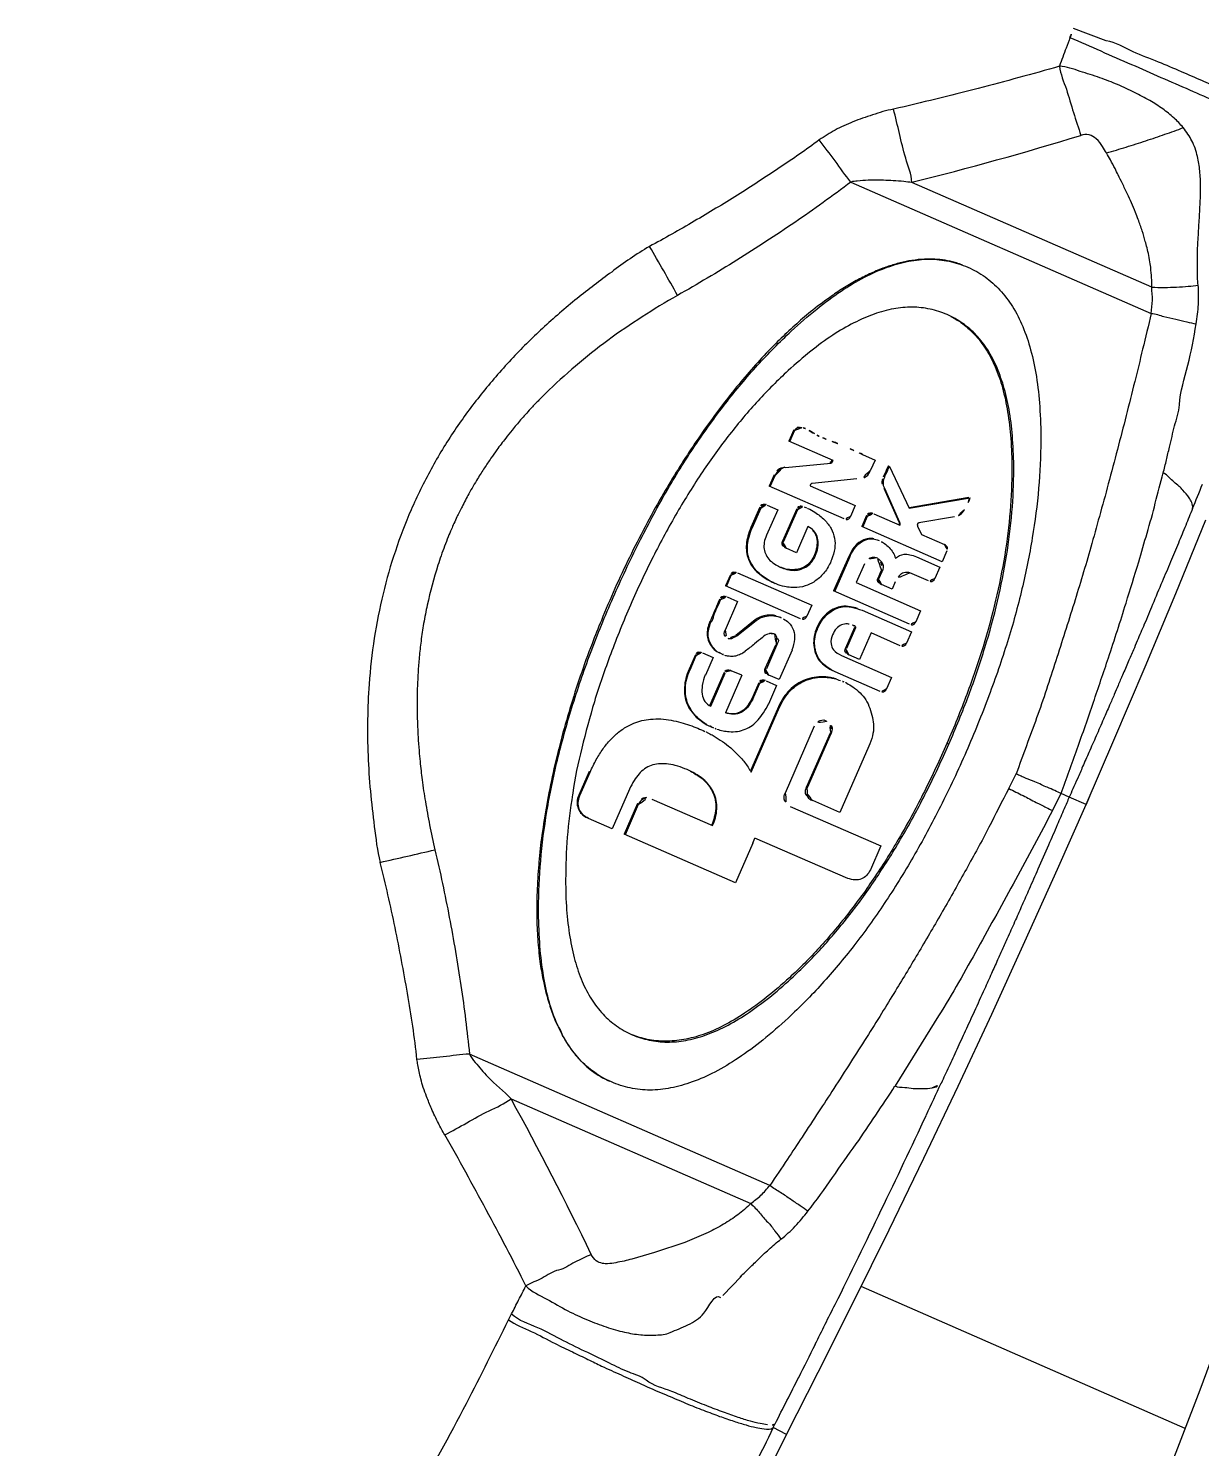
# Model space of a CAD drawing. Header units: millimetres. Extents: x 1145859089 to 1147511753, y -1047484727 to -1047247487.
# Drawn here: x 1146004850.8 to 1146004935, y -1047431048.4 to -1047430946.6 of the extents above; entities that cross this region are included whole.
import ezdxf
from ezdxf.xclip import XClip

# ---------------------------------------------------------------- set-up
doc = ezdxf.new("R2010")
doc.units = ezdxf.units.MM
doc.header["$LTSCALE"] = 100
doc.header["$MEASUREMENT"] = 0
doc.header["$XCLIPFRAME"] = 2
doc.layers.get('0').update_dxf_attribs({"linetype": 'CONTINUOUS'})
doc.layers.add('XREF', color=135, linetype='CONTINUOUS')
doc.layers.add('단지배치도$0$W240910', color=135, linetype='CONTINUOUS')

# ---------------------------------------------------------------- blocks, each defined once
blk = doc.blocks.new('단지배치도$0$zw$9902')
at = {"layer": '단지배치도$0$W240910', "linetype": 'ByBlock', "ltscale": 20}
for p, q in [((66787.29, -59578.19), (66784.94, -59577.29)), ((66768.99, -59588.31), (66790.52, -59597.73)), ((66790.55, -59595.85), (66773.36, -59588.33)), ((66764.89, -59606.07), (66764.53, -59606.89)), ((66767.7, -59608.27), (66764.53, -59606.89)), ((66764.61, -59606.92), (66764.97, -59606.1)), ((66764.89, -59606.07), (66764.97, -59606.1)), ((66769.81, -59607.85), (66770.73, -59608.25)), ((66764.23, -59608.75), (66764.3, -59608.78)), ((66764.3, -59608.78), (66767.55, -59608.46)), ((66767.48, -59608.42), (66767.47, -59608.42)), ((66767.49, -59608.42), (66767.48, -59608.42)), ((66767.5, -59608.42), (66767.49, -59608.42)), ((66767.51, -59608.42), (66767.5, -59608.42)), ((66767.52, -59608.41), (66767.51, -59608.42)), ((66767.53, -59608.4), (66767.52, -59608.41)), ((66767.54, -59608.39), (66767.53, -59608.4)), ((66767.56, -59608.38), (66767.54, -59608.39)), ((66767.55, -59608.46), (66767.56, -59608.46)), ((66767.57, -59608.36), (66767.56, -59608.38)), ((66767.56, -59608.46), (66767.57, -59608.45)), ((66767.56, -59608.46), (66767.56, -59608.46)), ((66767.58, -59608.34), (66767.57, -59608.36)), ((66767.57, -59608.45), (66767.58, -59608.45)), ((66767.59, -59608.32), (66767.58, -59608.34)), ((66767.58, -59608.45), (66767.59, -59608.44)), ((66767.58, -59608.45), (66767.58, -59608.45)), ((66767.6, -59608.29), (66767.59, -59608.32)), ((66767.59, -59608.44), (66767.6, -59608.44)), ((66767.61, -59608.27), (66767.6, -59608.29)), ((66767.6, -59608.44), (66767.62, -59608.42)), ((66767.62, -59608.24), (66767.61, -59608.27)), ((66767.62, -59608.42), (66767.63, -59608.41)), ((66767.63, -59608.41), (66767.65, -59608.39)), ((66767.65, -59608.39), (66767.66, -59608.37)), ((66767.66, -59608.37), (66767.67, -59608.35)), ((66767.67, -59608.35), (66767.68, -59608.33)), ((66767.68, -59608.33), (66767.69, -59608.3)), ((66767.69, -59608.3), (66767.7, -59608.27)), ((66770.73, -59608.25), (66770.4, -59608.98)), ((66771.67, -59608.67), (66771.75, -59608.7)), ((66771.75, -59608.7), (66773.16, -59611.7)), ((66763.47, -59609.31), (66763.12, -59610.11)), ((66763.2, -59610.15), (66763.55, -59609.35)), ((66763.47, -59609.31), (66763.55, -59609.35)), ((66766.09, -59610), (66766.08, -59610.02)), ((66766.1, -59609.98), (66766.09, -59610)), ((66766.12, -59609.97), (66766.1, -59609.98)), ((66766.13, -59609.95), (66766.12, -59609.97)), ((66766.14, -59609.94), (66766.13, -59609.95)), ((66766.16, -59609.93), (66766.14, -59609.94)), ((66766.16, -59609.92), (66766.16, -59609.93)), ((66766.17, -59609.92), (66766.16, -59609.92)), ((66766.18, -59609.92), (66766.17, -59609.92)), ((66766.19, -59609.92), (66766.18, -59609.92)), ((66766.19, -59609.92), (66766.19, -59609.92)), ((66766.2, -59609.92), (66766.19, -59609.92)), ((66769.41, -59609.6), (66766.2, -59609.92)), ((66768.51, -59612.47), (66763.12, -59610.11)), ((66766.07, -59610.07), (66766.06, -59610.09)), ((66766.06, -59610.09), (66769.3, -59611.51)), ((66766.08, -59610.02), (66766.07, -59610.04)), ((66766.07, -59610.04), (66766.07, -59610.07)), ((66771.34, -59610.26), (66771.41, -59610.29)), ((66771.34, -59610.26), (66772.43, -59612.68)), ((66772.5, -59612.72), (66771.41, -59610.29)), ((66777.45, -59610.92), (66773.15, -59611.66)), ((66773.16, -59611.7), (66777.53, -59610.95)), ((66762.46, -59611.62), (66761.82, -59613.08)), ((66761.9, -59613.12), (66762.54, -59611.66)), ((66762.46, -59611.62), (66762.54, -59611.66)), ((66763.74, -59611.81), (66762.93, -59613.64)), ((66762.99, -59611.48), (66763.74, -59611.81)), ((66765.1, -59611.75), (66764.09, -59614.07)), ((66764.16, -59614.11), (66765.18, -59611.78)), ((66765.1, -59611.75), (66765.18, -59611.78)), ((66765.63, -59611.61), (66765.8, -59611.67)), ((66769.3, -59611.51), (66768.96, -59612.29)), ((66765.9, -59613.02), (66765.09, -59614.89)), ((66770.11, -59612.23), (66769.76, -59613.02)), ((66775.52, -59615.54), (66769.76, -59613.02)), ((66769.84, -59613.05), (66770.18, -59612.27)), ((66770.11, -59612.23), (66770.18, -59612.27)), ((66770.63, -59612.09), (66772.5, -59612.91)), ((66772.43, -59612.86), (66772.42, -59612.87)), ((66772.43, -59612.68), (66772.44, -59612.73)), ((66772.44, -59612.85), (66772.43, -59612.86)), ((66772.44, -59612.73), (66772.44, -59612.76)), ((66772.44, -59612.76), (66772.45, -59612.79)), ((66772.45, -59612.81), (66772.44, -59612.82)), ((66772.44, -59612.82), (66772.44, -59612.84)), ((66772.44, -59612.84), (66772.44, -59612.85)), ((66772.45, -59612.79), (66772.45, -59612.81)), ((66772.51, -59612.76), (66772.5, -59612.72)), ((66772.5, -59612.91), (66772.51, -59612.9)), ((66772.52, -59612.79), (66772.51, -59612.76)), ((66772.51, -59612.88), (66772.52, -59612.87)), ((66772.51, -59612.9), (66772.51, -59612.88)), ((66772.52, -59612.82), (66772.52, -59612.79)), ((66772.52, -59612.84), (66772.52, -59612.82)), ((66772.52, -59612.86), (66772.52, -59612.84)), ((66772.52, -59612.87), (66772.52, -59612.86)), ((66773.75, -59612.86), (66773.74, -59612.87)), ((66773.74, -59612.87), (66773.74, -59612.88)), ((66773.74, -59612.88), (66773.74, -59612.9)), ((66773.74, -59612.9), (66773.75, -59612.92)), ((66773.76, -59612.83), (66773.75, -59612.84)), ((66773.75, -59612.84), (66773.75, -59612.85)), ((66773.75, -59612.85), (66773.75, -59612.86)), ((66773.75, -59612.92), (66773.76, -59612.95)), ((66773.77, -59612.81), (66773.76, -59612.82)), ((66773.76, -59612.82), (66773.76, -59612.83)), ((66773.76, -59612.95), (66773.76, -59612.98)), ((66773.76, -59612.98), (66774.05, -59613.58)), ((66773.78, -59612.79), (66773.77, -59612.8)), ((66773.77, -59612.8), (66773.77, -59612.81)), ((66773.79, -59612.79), (66773.78, -59612.79)), ((66773.8, -59612.78), (66773.79, -59612.79)), ((66773.81, -59612.77), (66773.8, -59612.78)), ((66773.82, -59612.77), (66773.81, -59612.77)), ((66773.83, -59612.77), (66773.82, -59612.77)), ((66773.84, -59612.76), (66773.83, -59612.77)), ((66773.85, -59612.76), (66773.84, -59612.76)), ((66773.86, -59612.75), (66773.85, -59612.76)), ((66776.4, -59612.32), (66773.86, -59612.75)), ((66792.28, -59617.82), (66794.44, -59612.53)), ((66761.82, -59613.08), (66761.9, -59613.12)), ((66764.16, -59614.11), (66764.09, -59614.07)), ((66774.05, -59613.58), (66775.69, -59614.3)), ((66765.09, -59614.89), (66764.34, -59614.56)), ((66775.87, -59614.75), (66775.52, -59615.54)), ((66768.83, -59615.16), (66767.74, -59617.63)), ((66767.82, -59617.67), (66768.9, -59615.2)), ((66768.83, -59615.16), (66768.9, -59615.2)), ((66769.95, -59615.68), (66769.36, -59617.03)), ((66773.69, -59615.19), (66775.35, -59615.92)), ((66775.35, -59615.92), (66775, -59616.74)), ((66760.34, -59616.48), (66759.99, -59617.27)), ((66760.07, -59617.3), (66760.41, -59616.51)), ((66760.34, -59616.48), (66760.41, -59616.51)), ((66760.86, -59616.33), (66766.17, -59618.66)), ((66769.36, -59617.03), (66773.98, -59619.05)), ((66771.14, -59616.2), (66770.93, -59616.68)), ((66770.93, -59616.68), (66771.01, -59616.72)), ((66771.01, -59616.72), (66771.22, -59616.24)), ((66771.14, -59616.2), (66771.22, -59616.24)), ((66772.16, -59616.97), (66771.93, -59617.5)), ((66774.55, -59616.91), (66773.21, -59616.33)), ((66765.38, -59619.62), (66759.99, -59617.27)), ((66760.11, -59618.06), (66760.86, -59618.39)), ((66773.19, -59620.02), (66767.74, -59617.63)), ((66771.93, -59617.5), (66771.18, -59617.17)), ((66790.08, -59623.08), (66792.28, -59617.82)), ((66759.58, -59618.21), (66759.66, -59618.24)), ((66760.86, -59618.39), (66759.96, -59620.44)), ((66766.17, -59618.66), (66765.83, -59619.44)), ((66769.79, -59619.02), (66773.32, -59620.56)), ((66773.98, -59619.05), (66773.64, -59619.84)), ((66758.87, -59619.84), (66758.95, -59619.87)), ((66762.12, -59619.7), (66760.73, -59620.82)), ((66760.8, -59620.86), (66762.2, -59619.74)), ((66762.12, -59619.7), (66762.2, -59619.74)), ((66769.25, -59620.13), (66769.24, -59620.13)), ((66769.26, -59620.14), (66769.25, -59620.13)), ((66769.27, -59620.14), (66769.26, -59620.14)), ((66769.28, -59620.15), (66769.27, -59620.14)), ((66769.29, -59620.16), (66769.28, -59620.15)), ((66769.3, -59620.17), (66769.29, -59620.16)), ((66769.31, -59620.18), (66769.3, -59620.17)), ((66769.31, -59620.18), (66769.31, -59620.18)), ((66769.32, -59620.19), (66769.31, -59620.18)), ((66769.32, -59620.2), (66769.32, -59620.19)), ((66769.32, -59620.21), (66769.32, -59620.2)), ((66760.73, -59620.82), (66760.8, -59620.86)), ((66769.24, -59620.25), (66768.59, -59621.73)), ((66769.32, -59620.28), (66768.67, -59621.76)), ((66769.24, -59620.25), (66769.32, -59620.28)), ((66769.33, -59620.22), (66769.32, -59620.21)), ((66769.32, -59620.26), (66769.33, -59620.25)), ((66769.32, -59620.27), (66769.32, -59620.26)), ((66769.32, -59620.28), (66769.32, -59620.27)), ((66769.33, -59620.23), (66769.33, -59620.22)), ((66769.33, -59620.24), (66769.33, -59620.23)), ((66769.33, -59620.25), (66769.33, -59620.24)), ((66770.43, -59620.64), (66769.6, -59622.54)), ((66772.52, -59621.56), (66770.43, -59620.64)), ((66773.32, -59620.56), (66772.97, -59621.38)), ((66757.83, -59622.22), (66757.38, -59623.24)), ((66757.83, -59622.22), (66757.9, -59622.25)), ((66758.35, -59622.07), (66759.1, -59622.4)), ((66759.64, -59622.1), (66759.81, -59622.18)), ((66761.23, -59622.06), (66761.4, -59621.94)), ((66763.57, -59621.51), (66762.84, -59623.17)), ((66763.64, -59621.54), (66762.92, -59623.21)), ((66763.57, -59621.51), (66763.64, -59621.54)), ((66764.77, -59621.87), (66763.84, -59623.99)), ((66768.67, -59621.76), (66768.59, -59621.73)), ((66769.6, -59622.54), (66768.84, -59622.21)), ((66757.38, -59623.24), (66757.46, -59623.28)), ((66757.46, -59623.28), (66757.9, -59622.25)), ((66759.1, -59622.4), (66758.55, -59623.66)), ((66762.92, -59623.21), (66762.84, -59623.17)), ((66768.31, -59622.26), (66771.9, -59623.83)), ((66787.84, -59628.34), (66790.08, -59623.08)), ((66759.89, -59623.49), (66758.85, -59625.87)), ((66758.93, -59625.9), (66759.97, -59623.53)), ((66759.89, -59623.49), (66759.97, -59623.53)), ((66761.17, -59623.68), (66759.99, -59626.37)), ((66761.17, -59623.68), (66760.41, -59623.35)), ((66762.39, -59624.21), (66761.88, -59625.37)), ((66761.96, -59625.4), (66762.46, -59624.24)), ((66762.39, -59624.21), (66762.46, -59624.24)), ((66762.91, -59624.07), (66763.66, -59624.4)), ((66763.84, -59623.99), (66763.09, -59623.66)), ((66771.08, -59624.83), (66767.86, -59623.42)), ((66771.9, -59623.83), (66771.53, -59624.66)), ((66763.66, -59624.4), (66763.08, -59625.74)), ((66763.79, -59625.93), (66761.78, -59630.54)), ((66761.83, -59630.63), (66763.87, -59625.96)), ((66761.88, -59625.37), (66761.96, -59625.4)), ((66763.87, -59625.96), (66763.79, -59625.93)), ((66766.36, -59627.32), (66764.26, -59632.13)), ((66759.01, -59627.4), (66759.08, -59627.43)), ((66767.5, -59627.82), (66765.81, -59631.68)), ((66765.88, -59631.72), (66767.57, -59627.85)), ((66767.5, -59627.82), (66767.57, -59627.85)), ((66785.85, -59632.94), (66787.84, -59628.34)), ((66770.26, -59628.76), (66768.18, -59633.51)), ((66776, -59628.62), (66775.87, -59628.56)), ((66750.21, -59630.58), (66749.47, -59632.28)), ((66749.55, -59632.31), (66750.29, -59630.62)), ((66750.21, -59630.58), (66750.29, -59630.62)), ((66780.31, -59631.8), (66780.84, -59630.75)), ((66749.47, -59632.28), (66749.55, -59632.31)), ((66753.11, -59631.85), (66751.87, -59634.68)), ((66765.81, -59631.68), (66765.88, -59631.72)), ((66783.43, -59633.38), (66784.06, -59632.15)), ((66784.64, -59632.41), (66784.06, -59632.15)), ((66785.85, -59632.94), (66784.64, -59632.41)), ((66786.1, -59632.37), (66785.85, -59632.94)), ((66753.69, -59632.88), (66752.73, -59635.06)), ((66752.81, -59635.09), (66753.76, -59632.92)), ((66753.69, -59632.88), (66753.76, -59632.92)), ((66754.7, -59632.55), (66759.07, -59634.45)), ((66764.62, -59633.08), (66771.12, -59635.92)), ((66766.25, -59632.67), (66766.18, -59632.63)), ((66768.18, -59633.51), (66766.25, -59632.66)), ((66783.8, -59637.57), (66785.85, -59632.94)), ((66751.87, -59634.68), (66750.18, -59633.94)), ((66760.71, -59638.55), (66752.73, -59635.06)), ((66761.95, -59635.71), (66762.1, -59635.35)), ((66768.76, -59638.26), (66762.1, -59635.35)), ((66761.95, -59635.71), (66760.71, -59638.55)), ((66771.12, -59635.92), (66770.38, -59637.62)), ((66781.46, -59642.78), (66783.8, -59637.57)), ((66779.09, -59647.97), (66781.46, -59642.78)), ((66775.27, -59648.11), (66772.15, -59653.12)), ((66776.67, -59653.15), (66779.09, -59647.97)), ((66763.18, -59660.26), (66741.64, -59650.85)), ((66774.22, -59658.3), (66776.67, -59653.15)), ((66744.62, -59654.04), (66761.81, -59661.56)), ((66771.73, -59663.44), (66774.22, -59658.3)), ((66758.74, -59663.63), (66757.08, -59664.35)), ((66769.2, -59668.56), (66771.73, -59663.44)), ((66757.08, -59664.35), (66754.9, -59665.08)), ((66754.9, -59665.08), (66753.27, -59665.54)), ((66759.79, -59668.16), (66761.11, -59666.79)), ((66792.95, -59677.68), (66769.72, -59667.52)), ((66792.95, -59677.68), (66769.72, -59667.52)), ((66766.64, -59673.66), (66769.2, -59668.56)), ((66744.44, -59669.9), (66744.65, -59669.48)), ((66796.01, -59669.51), (66794, -59674.95)), ((66764.37, -59678.11), (66766.64, -59673.66)), ((66794, -59674.95), (66791.64, -59681.08)), ((66763.36, -59680.15), (66764.37, -59678.11)), ((66763.41, -59677.63), (66763.54, -59677.37)), ((66764.36, -59678.11), (66763.41, -59677.63)), ((66764.37, -59678.11), (66764.36, -59678.11))]:
    blk.add_line(p, q, dxfattribs=at)
at = {"layer": '단지배치도$0$W240910'}
blk.add_arc((56404.25, -57219.78, 0), 12756.72, 322.50733, 9.110085, dxfattribs=at)
at = {"layer": '단지배치도$0$W240910', "linetype": 'ByBlock', "ltscale": 20}
for centre, radius, start, end in [((66712.36, -59344.83), 251.02, 284.0643, 286.9311), ((66506.65, -59737.33), 286.89, 29.413, 30.2214), ((66754.23, -59640.64), 36.31, 65.66, 66.833), ((66714.27, -59729.03), 133.31, 65.3772, 65.6714), ((66125.55, -59337.45), 722.05, 337.67549, 337.82515), ((66764.34, -59615.2), 3.82, 65.9084, 67.5672), ((66770.27, -59615.83), 1.95, 59.187, 67.5989), ((66760.4, -59620.82), 1.48, 246.4307, 251.2642), ((66766.64, -59628.33), 4.56, 66.3474, 69.4254), ((66766.65, -59628.31), 4.55, 63.2907, 66.3932), ((66756.15, -59633.1), 5.9, 64.5315, 66.3646), ((66672.97, -59357.05), 286.88, 282.532, 283.3403), ((66116.75, -59346.86), 726.34, 334.88008, 335.07754), ((66524.43, -59774.54), 251, 25.8221, 28.6893), ((66111.95, -59344.61), 731.65, 333.69882, 334.87949), ((66108.7, -59343.01), 735.26, 333.4506, 333.6995), ((66108.54, -59342.93), 735.45, 333.24405, 333.45051), ((66107.76, -59342.53), 736.32, 332.95173, 333.24403)]:
    blk.add_arc(centre, radius, start, end, dxfattribs=at)
for points, start_tangent, end_tangent in [([(66784.69, -59577.95), (66784.94, -59577.29)], (0.325682, 0.94548), (0.359012, 0.933333)), ([(66784.69, -59577.95), (66784.41, -59578.7), (66783.94, -59580)], (-0.328831, -0.944389), (-0.335635, -0.941992)), ([(66784.69, -59577.95), (66786.9, -59578.91), (66789.1, -59579.87), (66791.21, -59580.8), (66793.27, -59581.7), (66795.24, -59582.56), (66797.06, -59583.36), (66798.14, -59583.83), (66799.14, -59584.26), (66800.08, -59584.67)], (0.924667, -0.380776), (0.908073, -0.418813)), ([(66799.49, -59583.53), (66798.62, -59583.09), (66798.07, -59582.82), (66797.35, -59582.49), (66796.47, -59582.07), (66795.4, -59581.59), (66794.14, -59581.03), (66792.68, -59580.4), (66791.04, -59579.7), (66789.22, -59578.96), (66787.29, -59578.19)], (-0.8918, 0.45243), (-0.989079, 0.147388)), ([(66783.94, -59580), (66778.1, -59581.59), (66772.04, -59583.08)], (-0.959252, -0.282551), (-0.974976, -0.222311)), ([(66783.94, -59580), (66784.43, -59581.65), (66784.94, -59583.33), (66785.46, -59584.97)], (0.120484, -0.992715), (0.257107, -0.966383)), ([(66792.8, -59584.4), (66792.15, -59583.72), (66791.34, -59583.06), (66790.41, -59582.47), (66789.32, -59581.88), (66788.11, -59581.32), (66786.84, -59580.83), (66785.42, -59580.37), (66783.94, -59580)], (-0.634561, 0.772873), (-0.998437, 0.055893)), ([(66772.04, -59583.08), (66770.53, -59583.49), (66769.13, -59583.99), (66767.85, -59584.58), (66766.71, -59585.29)], (-0.982593, -0.18577), (-0.8304, -0.557168)), ([(66773.36, -59588.33), (66772.91, -59586.59), (66772.47, -59584.83), (66772.04, -59583.08)], (-0.060695, 0.998156), (-0.236887, 0.971537)), ([(66787.31, -59586.22), (66788.72, -59585.8), (66790.13, -59585.35), (66791.5, -59584.88), (66792.81, -59584.4)], (0.961703, 0.274094), (0.918344, 0.395783)), ([(66793.89, -59595.7), (66793.83, -59594.57), (66793.83, -59593.46), (66793.88, -59592.31), (66793.94, -59591.35), (66794.01, -59590.13), (66794.05, -59589.22), (66794.05, -59588.61), (66794.04, -59588.06), (66794, -59587.51), (66793.93, -59586.98), (66793.83, -59586.48), (66793.66, -59585.89), (66793.43, -59585.35), (66793.15, -59584.87), (66792.8, -59584.4)], (-0.209686, 0.977769), (-0.632238, 0.774774)), ([(66766.71, -59585.29), (66763.84, -59587.3), (66760.85, -59589.24), (66757.75, -59591.12), (66754.54, -59592.93)], (-0.798906, -0.601456), (-0.880565, -0.473926)), ([(66768.99, -59588.31), (66767.85, -59586.79), (66766.71, -59585.29)], (-0.665496, 0.746401), (-0.606206, 0.795308)), ([(66787.31, -59586.22), (66787.03, -59585.76), (66786.57, -59585.2), (66786.06, -59584.93), (66785.46, -59584.97)], (-0.588053, 0.808822), (-0.926582, -0.376094)), ([(66790.55, -59595.85), (66790.55, -59595.34), (66790.5, -59594.63), (66790.45, -59594.18), (66790.34, -59593.57), (66790.22, -59593.03), (66790.09, -59592.56), (66789.87, -59591.81), (66789.58, -59591), (66789.38, -59590.48), (66789.09, -59589.79), (66788.81, -59589.18), (66788.45, -59588.41), (66788.15, -59587.8), (66787.92, -59587.34), (66787.59, -59586.72), (66787.31, -59586.22)], (0.048482, 0.998824), (-0.475424, 0.879757)), ([(66768.99, -59588.31), (66764.96, -59591.2), (66760.8, -59593.91), (66756.55, -59596.44)], (-0.801075, -0.598563), (-0.870255, -0.492602)), ([(66773.36, -59588.33), (66772.78, -59588.27), (66772.01, -59588.21), (66771.32, -59588.18), (66770.86, -59588.17), (66770.22, -59588.18), (66769.44, -59588.24), (66768.99, -59588.31)], (-0.999953, 0.009686), (-0.939465, -0.342645)), ([(66754.54, -59592.93), (66751.83, -59594.76), (66749.35, -59596.66), (66746.87, -59598.8), (66744.62, -59601.04), (66742.47, -59603.53), (66740.58, -59606.1), (66738.88, -59608.9), (66737.45, -59611.82), (66736.32, -59614.77), (66735.44, -59617.83), (66734.81, -59621.02), (66734.44, -59624.32), (66734.33, -59626.85), (66734.36, -59629.44), (66734.53, -59631.99), (66734.81, -59634.51), (66735.22, -59637.1)], (-0.8704, -0.492345), (0.228408, -0.973566)), ([(66751.81, -59652.84), (66750.59, -59652.15), (66749.52, -59651.21), (66748.62, -59650.02), (66747.88, -59648.59), (66747.31, -59646.92), (66746.91, -59645), (66746.67, -59642.83), (66746.59, -59640.42), (66746.74, -59636.98), (66747.19, -59633.43), (66747.94, -59629.77), (66748.98, -59625.99), (66750.31, -59622.1), (66751.94, -59618.09), (66753.78, -59614.18), (66755.73, -59610.55), (66757.8, -59607.22), (66759.99, -59604.19), (66762.29, -59601.45), (66764.71, -59599), (66766.53, -59597.42), (66768.28, -59596.13), (66769.96, -59595.13), (66771.58, -59594.42), (66773.13, -59593.99), (66774.61, -59593.84), (66776.02, -59593.99), (66777.37, -59594.42)], (-0.916705, 0.399565), (0.9162, -0.400722)), ([(66776.99, -59594.26), (66776.86, -59594.21), (66776.45, -59594.08), (66775.74, -59593.92), (66775, -59593.84), (66774.25, -59593.84), (66773.36, -59593.93), (66772.52, -59594.1), (66771.68, -59594.35), (66771.28, -59594.49), (66770.32, -59594.9), (66769.36, -59595.38), (66768.41, -59595.94), (66767.47, -59596.58), (66766.09, -59597.62), (66764.96, -59598.59), (66763.84, -59599.64), (66763.39, -59600.09), (66762.15, -59601.42), (66760.94, -59602.82), (66759.77, -59604.29), (66758.63, -59605.84), (66757.53, -59607.45), (66756.46, -59609.12), (66755.42, -59610.86), (66754.22, -59613.03), (66753.11, -59615.22), (66752.06, -59617.46), (66751.09, -59619.74), (66750.42, -59621.42), (66749.58, -59623.74), (66748.84, -59626.06), (66748.18, -59628.37), (66747.63, -59630.66), (66747.17, -59632.93), (66746.83, -59635.14), (66746.61, -59637.08), (66746.6, -59637.24)], (-0.932452, 0.361293), (-0.084693, -0.996407)), ([(66777.37, -59594.42), (66778.6, -59595.11), (66779.66, -59596.05), (66780.57, -59597.24), (66781.3, -59598.67), (66781.87, -59600.34), (66782.28, -59602.26), (66782.52, -59604.42), (66782.6, -59606.83), (66782.44, -59610.27), (66781.99, -59613.82), (66781.25, -59617.49), (66780.21, -59621.27), (66778.87, -59625.16), (66777.25, -59629.16), (66775.41, -59633.08), (66773.45, -59636.71), (66771.38, -59640.04), (66769.2, -59643.07), (66766.9, -59645.81), (66764.48, -59648.26), (66762.66, -59649.84), (66760.91, -59651.13), (66759.22, -59652.13), (66757.61, -59652.84), (66756.06, -59653.27), (66754.58, -59653.42), (66753.16, -59653.27), (66751.81, -59652.84)], (0.916706, -0.399563), (-0.9162, 0.400722)), ([(66790.55, -59595.85), (66791.45, -59595.86), (66792.34, -59595.84), (66793.17, -59595.78), (66793.89, -59595.7)], (0.999539, -0.030355), (0.989459, 0.144816)), ([(66793.73, -59598.48), (66793.9, -59597.08), (66793.89, -59595.7)], (0.136768, 0.990603), (-0.029751, 0.999557)), ([(66756.55, -59596.44), (66754.01, -59597.98), (66751.56, -59599.66), (66749.24, -59601.5), (66747.09, -59603.47), (66746.55, -59604.01), (66746.01, -59604.58), (66745.3, -59605.37), (66744.69, -59606.1), (66744.23, -59606.68), (66743.9, -59607.1), (66743.6, -59607.51), (66743.17, -59608.12), (66742.71, -59608.81), (66742.22, -59609.58), (66741.59, -59610.66), (66741.1, -59611.59), (66740.74, -59612.32), (66740.52, -59612.79), (66740.34, -59613.21), (66740.11, -59613.75), (66739.85, -59614.42), (66739.37, -59615.79), (66738.61, -59618.64), (66738.35, -59619.97), (66738.16, -59621.22), (66738.03, -59622.39), (66737.95, -59623.46), (66737.9, -59624.44), (66737.88, -59625.21), (66737.88, -59626.07), (66737.9, -59627), (66737.95, -59628.09), (66738.02, -59629.08), (66738.09, -59629.86), (66738.24, -59631.18), (66738.47, -59632.73), (66738.78, -59634.41), (66739.16, -59636.2)], (-0.8719, -0.489684), (0.223052, -0.974807)), ([(66790.52, -59597.73), (66790.6, -59596.79), (66790.55, -59595.85)], (0.061385, 0.998114), (-0.038486, 0.999259)), ([(66775.88, -59597.81), (66774.66, -59597.42), (66773.38, -59597.28), (66772.05, -59597.4), (66770.65, -59597.78), (66769.2, -59598.41), (66767.68, -59599.29), (66766.11, -59600.44), (66764.49, -59601.83), (66762.33, -59603.99), (66760.29, -59606.4), (66758.35, -59609.08), (66756.52, -59612.01), (66754.8, -59615.19), (66753.18, -59618.64)], (-0.91634, 0.400401), (-0.400722, -0.9162)), ([(66790.52, -59597.73), (66789.9, -59600.3), (66789.33, -59602.62), (66788.72, -59605.06), (66788.09, -59607.48), (66787.44, -59609.95), (66786.8, -59612.29), (66786.18, -59614.5)], (-0.238604, -0.971117), (-0.272282, -0.962218)), ([(66790.52, -59597.73), (66791.42, -59597.95), (66792.28, -59598.15), (66793.06, -59598.33), (66793.73, -59598.48)], (0.997633, -0.068757), (0.975822, -0.218567)), ([(66776.14, -59597.94), (66776.87, -59598.38), (66777.84, -59599.23), (66778.66, -59600.29), (66779.33, -59601.57), (66779.85, -59603.07), (66780.22, -59604.78), (66780.45, -59606.7), (66780.52, -59608.85), (66780.4, -59611.91), (66780.01, -59615.06), (66779.36, -59618.3), (66778.46, -59621.63), (66777.29, -59625.05), (66775.87, -59628.56)], (0.887445, -0.460914), (-0.400572, -0.916265)), ([(66776, -59628.62), (66777.43, -59625.11), (66778.59, -59621.69), (66779.5, -59618.36), (66780.14, -59615.12), (66780.53, -59611.97), (66780.66, -59608.91), (66780.58, -59606.76), (66780.36, -59604.83), (66779.98, -59603.12), (66779.46, -59601.63), (66778.79, -59600.35), (66777.97, -59599.29), (66777, -59598.44), (66775.88, -59597.81)], (0.400572, 0.916265), (-0.91634, 0.400401)), ([(66792.54, -59604.29), (66793.14, -59601.45), (66793.73, -59598.48)], (0.063798, 0.997963), (0.154308, 0.988023)), ([(66791.83, -59607.33), (66792.19, -59605.8), (66792.54, -59604.29)], (0.264015, 0.964519), (0.063798, 0.997963)), ([(66765.47, -59605.93), (66765.3, -59605.88), (66764.89, -59606.07)], (-0.914291, 0.405059), (-0.41703, -0.908893)), ([(66764.97, -59606.1), (66765.37, -59605.92), (66765.55, -59605.93)], (0.41703, 0.908893), (0.983891, -0.178769)), ([(66765.55, -59605.93), (66766, -59606.12)], (0.983891, -0.178769), (0.855155, -0.518373)), ([(66766, -59606.12), (66766.31, -59606.32), (66766.56, -59606.46)], (0.855155, -0.518373), (0.887379, -0.461041)), ([(66766.56, -59606.46), (66766.96, -59606.65)], (0.887379, -0.461041), (0.922285, -0.38651)), ([(66766.96, -59606.65), (66767.64, -59606.91)], (0.922285, -0.38651), (0.93666, -0.350239)), ([(66767.64, -59606.91), (66767.78, -59606.96), (66768.51, -59607.26)], (0.93666, -0.350239), (0.91987, -0.392223)), ([(66791.37, -59609.17), (66791.61, -59608.24), (66791.83, -59607.33)], (0.292204, 0.956356), (0.264015, 0.964519)), ([(66764.23, -59608.75), (66763.77, -59608.92), (66763.47, -59609.31)], (-0.992952, -0.118513), (-0.38867, -0.921377)), ([(66763.55, -59609.35), (66763.84, -59608.96), (66764.3, -59608.78)], (0.38867, 0.921377), (0.992952, 0.118513)), ([(66770.4, -59608.98), (66770.11, -59609.41), (66769.41, -59609.6)], (-0.400722, -0.9162), (-0.998603, -0.052845)), ([(66771.67, -59608.66), (66771.33, -59609.43), (66771.27, -59609.59)], (-0.385363, -0.922765), (-0.284793, -0.958589)), ([(66771.41, -59610.29), (66771.31, -59609.86), (66771.41, -59609.46), (66771.75, -59608.7)], (-0.47508, 0.879943), (0.385363, 0.922765)), ([(66771.27, -59609.59), (66771.23, -59609.83), (66771.34, -59610.26)], (-0.284793, -0.958589), (0.47508, -0.879943)), ([(66789.62, -59615.55), (66790.22, -59613.48), (66790.81, -59611.33), (66791.37, -59609.17)], (0.266896, 0.963725), (0.284708, 0.958614)), ([(66793.48, -59611.72), (66793.42, -59611.28), (66793.24, -59610.96), (66792.79, -59610.41), (66792.51, -59610.13), (66791.8, -59609.5), (66791.37, -59609.17)], (0.181835, 0.983329), (-0.954261, 0.298976)), ([(66777.52, -59610.95), (66777.13, -59611.82)], (-0.416076, -0.90933), (-0.56012, -0.828412)), ([(66762.91, -59611.44), (66762.54, -59611.5), (66762.54, -59611.61)], (-0.916772, 0.39941), (0.215041, -0.976605)), ([(66762.54, -59611.66), (66762.85, -59611.44), (66762.92, -59611.52)], (0.41773, 0.908571), (0.50769, -0.86154)), ([(66765.9, -59611.71), (66766.4, -59611.99), (66767.09, -59612.54), (66767.35, -59612.84), (66767.56, -59613.16), (66767.81, -59613.85), (66767.82, -59614.58), (66767.6, -59615.39), (66767.16, -59616.2), (66766.56, -59616.82), (66766.23, -59617.04), (66765.88, -59617.21), (66765.11, -59617.38), (66764.67, -59617.38), (66764.22, -59617.32), (66763.63, -59617.13)], (0.912903, -0.408175), (-0.923419, 0.383793)), ([(66765.29, -59611.55), (66765.19, -59611.62), (66765.18, -59611.73)], (-0.964933, -0.262495), (0.213055, -0.97704)), ([(66765.18, -59611.78), (66765.49, -59611.57), (66765.56, -59611.64)], (0.417881, 0.908502), (0.506167, -0.862435)), ([(66765.41, -59611.54), (66765.29, -59611.55)], (-0.996501, 0.083583), (-0.964933, -0.262495)), ([(66770.56, -59612.06), (66770.19, -59612.11), (66770.18, -59612.22)], (-0.916773, 0.399409), (0.212573, -0.977145)), ([(66770.18, -59612.27), (66770.49, -59612.05), (66770.57, -59612.13)], (0.417903, 0.908492), (0.505775, -0.862665)), ([(66777.13, -59611.82), (66776.81, -59612.16), (66776.4, -59612.32)], (-0.56012, -0.828412), (-0.989902, -0.141754)), ([(66793.48, -59611.72), (66792.99, -59612.93), (66792.46, -59614.2), (66791.9, -59615.55), (66791.3, -59616.97), (66790.61, -59618.61), (66790.02, -59620.02), (66789.51, -59621.21), (66789.24, -59621.86), (66788.87, -59622.71), (66788.46, -59623.66), (66788.14, -59624.41), (66787.87, -59625.05), (66787.53, -59625.83), (66787.1, -59626.82), (66786.57, -59628.03), (66786.05, -59629.21), (66785.6, -59630.23), (66785.22, -59631.1), (66784.89, -59631.83), (66784.64, -59632.41)], (-0.379905, -0.925025), (-0.407174, -0.91335)), ([(66763.96, -59615.94), (66764.14, -59616.01), (66764.66, -59616.14), (66765.16, -59616.13), (66765.64, -59615.98), (66766.03, -59615.71), (66766.33, -59615.32), (66766.54, -59614.82), (66766.64, -59614.22), (66766.56, -59613.72), (66766.32, -59613.32), (66765.9, -59613.02)], (0.92006, -0.391778), (-0.898931, 0.43809)), ([(66768.96, -59612.29), (66768.65, -59612.5), (66768.57, -59612.43)], (-0.417946, -0.908472), (-0.504473, 0.863427)), ([(66761.82, -59613.08), (66761.6, -59613.71), (66761.49, -59614.29), (66761.5, -59614.83), (66761.63, -59615.34), (66761.86, -59615.8), (66762.22, -59616.23), (66762.69, -59616.62), (66763.27, -59616.96), (66763.55, -59617.09)], (-0.400527, -0.916285), (0.92236, -0.386333)), ([(66763.63, -59617.13), (66763.35, -59617), (66762.76, -59616.65), (66762.29, -59616.26), (66761.94, -59615.83), (66761.7, -59615.37), (66761.58, -59614.86), (66761.57, -59614.32), (66761.68, -59613.74), (66761.9, -59613.12)], (-0.923419, 0.383793), (0.400527, 0.916285)), ([(66762.93, -59613.64), (66762.77, -59614.15), (66762.76, -59614.63), (66762.9, -59615.05), (66763.18, -59615.44), (66763.61, -59615.76), (66763.96, -59615.94)], (-0.400376, -0.916351), (0.92006, -0.391778)), ([(66766.24, -59613.29), (66766.49, -59613.69), (66766.56, -59614.18), (66766.46, -59614.78), (66766.25, -59615.29), (66765.95, -59615.68), (66765.56, -59615.95), (66765.08, -59616.09), (66764.58, -59616.1), (66764.06, -59615.98), (66763.96, -59615.94)], (0.687189, -0.726478), (-0.930673, 0.365852)), ([(66764.09, -59614.07), (66764.14, -59614.44), (66764.24, -59614.45)], (-0.399436, -0.916761), (0.978066, 0.208296)), ([(66770.63, -59613.89), (66770.48, -59613.87), (66770.05, -59613.91), (66769.41, -59614.28), (66769.13, -59614.61), (66768.83, -59615.16)], (-0.980634, 0.195848), (-0.400722, -0.9162)), ([(66768.9, -59615.2), (66769.2, -59614.65), (66769.49, -59614.31), (66769.8, -59614.08), (66770.34, -59613.9), (66771.02, -59614.02)], (0.400722, 0.9162), (0.927828, -0.373008)), ([(66764.34, -59614.56), (66764.12, -59614.25), (66764.2, -59614.17)], (-0.908443, 0.418009), (0.864774, 0.502162)), ([(66771.27, -59614.15), (66771.39, -59614.23), (66771.73, -59614.52), (66772, -59614.88), (66772.18, -59615.28)], (0.859101, -0.511806), (0.307917, -0.951413)), ([(66772.19, -59615.28), (66772.8, -59615), (66773.2, -59615.03), (66773.69, -59615.19)], (0.720362, 0.693598), (0.922141, -0.386853)), ([(66775.69, -59614.3), (66775.9, -59614.61), (66775.83, -59614.69)], (0.903789, -0.427979), (-0.86101, -0.508588)), ([(66786.18, -59614.5), (66784.98, -59618.52), (66783.67, -59622.65), (66782.3, -59626.74), (66780.84, -59630.75)], (-0.272282, -0.962218), (-0.322847, -0.946451)), ([(66770.86, -59615.26), (66770.54, -59615.21), (66769.95, -59615.68)], (-0.918456, 0.395524), (-0.449488, -0.893286)), ([(66771.22, -59616.24), (66771.25, -59615.67), (66770.92, -59615.3), (66770.86, -59615.26)], (0.401235, 0.915975), (-0.918456, 0.395524)), ([(66771.13, -59615.57), (66771.14, -59616.2)], (0.403199, -0.915112), (-0.401257, -0.915965)), ([(66784.06, -59632.15), (66785.21, -59628.96), (66786.37, -59625.61), (66787.45, -59622.42), (66788.71, -59618.5), (66789.62, -59615.55)], (0.344805, 0.938674), (0.303412, 0.95286)), ([(66760.79, -59616.3), (66760.42, -59616.35), (66760.41, -59616.46)], (-0.916769, 0.399418), (0.214593, -0.976704)), ([(66760.41, -59616.51), (66760.72, -59616.3), (66760.8, -59616.37)], (0.417708, 0.908582), (0.507273, -0.861785)), ([(66770.93, -59616.68), (66770.98, -59617.05), (66771.09, -59617.06)], (-0.401064, -0.91605), (0.977797, 0.209555)), ([(66771.18, -59617.17), (66770.97, -59616.86), (66771.05, -59616.78)], (-0.908473, 0.417945), (0.865188, 0.501448)), ([(66773.21, -59616.33), (66772.78, -59616.3), (66772.46, -59616.52), (66772.16, -59616.97)], (-0.9162, 0.400722), (-0.400722, -0.9162)), ([(66775, -59616.74), (66774.69, -59616.95), (66774.61, -59616.87)], (-0.417866, -0.908509), (-0.506166, 0.862436)), ([(66760.03, -59618.03), (66759.66, -59618.08), (66759.66, -59618.19)], (-0.916769, 0.399418), (0.214593, -0.976704)), ([(66759.66, -59618.24), (66759.97, -59618.03), (66760.04, -59618.1)], (0.417708, 0.908582), (0.507273, -0.861785)), ([(66753.18, -59618.64), (66751.76, -59622.15), (66750.59, -59625.57), (66749.69, -59628.9), (66749.04, -59632.14), (66749.03, -59632.22)], (-0.400572, -0.916265), (-0.157922, -0.987452)), ([(66759.58, -59618.21), (66759.08, -59619.36), (66758.87, -59619.84)], (-0.394832, -0.918754), (0.39013, 0.92076)), ([(66758.95, -59619.87), (66759.16, -59619.4), (66759.66, -59618.24)], (0.734135, 0.679003), (0.394832, 0.918754)), ([(66769.45, -59618.89), (66768.96, -59618.76), (66768.31, -59618.74), (66767.83, -59618.88), (66767.35, -59619.17), (66766.9, -59619.63), (66766.55, -59620.24), (66766.35, -59620.89), (66766.32, -59621.53), (66766.45, -59622.12), (66766.73, -59622.63), (66767.18, -59623.05), (66767.78, -59623.39)], (-0.947798, 0.318871), (0.9162, -0.400722)), ([(66767.86, -59623.42), (66767.26, -59623.08), (66766.81, -59622.66), (66766.52, -59622.15), (66766.39, -59621.56), (66766.42, -59620.92), (66766.62, -59620.28), (66766.98, -59619.66), (66767.43, -59619.2), (66767.91, -59618.91), (66768.39, -59618.77), (66769.03, -59618.79), (66769.79, -59619.02)], (-0.9162, 0.400722), (0.927282, -0.374365)), ([(66758.87, -59619.84), (66758.71, -59620.33), (66758.68, -59620.8), (66758.9, -59621.48), (66759.56, -59622.07)], (-0.400722, -0.9162), (0.9162, -0.400722)), ([(66759.35, -59621.94), (66758.98, -59621.51), (66758.75, -59620.83), (66758.79, -59620.37), (66758.95, -59619.87)], (-0.789008, 0.614383), (0.400722, 0.9162)), ([(66763.62, -59619.42), (66763.24, -59619.36), (66762.74, -59619.42), (66762.12, -59619.7)], (-0.962077, 0.272777), (-0.783598, -0.621268)), ([(66762.2, -59619.74), (66762.81, -59619.46), (66763.32, -59619.4), (66763.89, -59619.52)], (0.783598, 0.621268), (0.9162, -0.400722)), ([(66763.89, -59619.52), (66764.15, -59619.64)], (0.933458, -0.358687), (0.879949, -0.475068)), ([(66764.15, -59619.64), (66764.51, -59619.9), (66764.87, -59620.45), (66764.94, -59621.08), (66764.75, -59621.87)], (0.879949, -0.475068), (-0.33418, -0.942509)), ([(66765.83, -59619.44), (66765.52, -59619.65), (66765.44, -59619.58)], (-0.417902, -0.908492), (-0.504934, 0.863158)), ([(66768.87, -59620.02), (66768.74, -59620), (66768.31, -59620.07), (66767.95, -59620.32), (66767.67, -59620.77), (66767.56, -59621.42), (66767.74, -59621.85), (66768.31, -59622.25)], (-0.984764, 0.173898), (0.897588, -0.440834)), ([(66769.24, -59620.13), (66768.87, -59620.02)], (-0.924858, 0.380311), (-0.984764, 0.173898)), ([(66773.64, -59619.84), (66773.33, -59620.05), (66773.25, -59619.98)], (-0.400722, -0.9162), (-0.520843, 0.853653)), ([(66759.96, -59620.44), (66759.97, -59620.87), (66760.14, -59620.87)], (-0.386748, -0.922185), (0.963819, 0.266557)), ([(66760.19, -59621.04), (66760.82, -59620.88)], (0.925846, -0.377902), (0.806466, 0.59128)), ([(66760.75, -59620.85), (66760.37, -59621.01), (66760.27, -59620.93)], (-0.806466, -0.59128), (-0.570688, 0.821167)), ([(66763.07, -59620.7), (66762.64, -59620.96), (66762.07, -59621.43), (66761.4, -59621.94)], (-0.94993, -0.312462), (-0.834796, -0.55056)), ([(66763.47, -59620.7), (66763.14, -59620.68), (66763.07, -59620.7)], (-0.936797, 0.349874), (-0.94993, -0.312462)), ([(66763.57, -59620.75), (66763.47, -59620.7)], (-0.80806, 0.5891), (-0.936797, 0.349874)), ([(66763.5, -59620.71), (66763.65, -59621.25), (66763.52, -59621.39)], (0.836133, -0.548527), (-0.927834, -0.372993)), ([(66763.64, -59621.54), (66763.74, -59621.06), (66763.57, -59621.02)], (0.400538, 0.91628), (-0.999995, -0.003109)), ([(66758.28, -59622.04), (66757.91, -59622.09), (66757.9, -59622.2)], (-0.91677, 0.399415), (0.212613, -0.977136)), ([(66757.9, -59622.25), (66758.21, -59622.04), (66758.29, -59622.11)], (0.417859, 0.908512), (0.505752, -0.862679)), ([(66759.64, -59622.1), (66759.35, -59621.94)], (-0.9162, 0.400722), (-0.789008, 0.614383)), ([(66759.93, -59622.23), (66760.17, -59622.28), (66760.54, -59622.3), (66760.9, -59622.22), (66761.23, -59622.06)], (0.946979, -0.321294), (0.835249, 0.549872)), ([(66768.59, -59621.73), (66768.65, -59622.1), (66768.75, -59622.11)], (-0.400722, -0.9162), (0.980223, 0.197895)), ([(66768.84, -59622.21), (66768.64, -59621.9), (66768.71, -59621.82)], (-0.9162, 0.400722), (0.856974, 0.51536)), ([(66772.97, -59621.38), (66772.65, -59621.59), (66772.58, -59621.52)], (-0.400722, -0.9162), (-0.520499, 0.853862)), ([(66757.38, -59623.24), (66757.15, -59623.9), (66757.05, -59624.54), (66757.07, -59625.15), (66757.22, -59625.69), (66757.5, -59626.2), (66757.9, -59626.67), (66758.4, -59627.07), (66758.94, -59627.36)], (-0.408183, -0.9129), (0.92817, -0.372157)), ([(66762.84, -59623.17), (66762.89, -59623.54), (66763, -59623.55)], (-0.39943, -0.916764), (0.977656, 0.210209)), ([(66758.65, -59627.21), (66758.48, -59627.11), (66757.98, -59626.71), (66757.58, -59626.24), (66757.3, -59625.73), (66757.15, -59625.18), (66757.12, -59624.57), (66757.22, -59623.93), (66757.45, -59623.28)], (-0.860353, 0.509699), (0.408183, 0.9129)), ([(66758.54, -59623.65), (66758.33, -59624.4), (66758.31, -59625.03), (66758.52, -59625.55), (66758.93, -59625.9)], (-0.444084, -0.895985), (0.911052, -0.412292)), ([(66760.34, -59623.32), (66759.97, -59623.37), (66759.97, -59623.48)], (-0.916771, 0.399413), (0.216041, -0.976384)), ([(66760.41, -59623.35), (66760.05, -59623.41), (66760.04, -59623.51)], (-0.916771, 0.399413), (0.196209, -0.980562)), ([(66762.84, -59624.04), (66762.47, -59624.09), (66762.46, -59624.2)], (-0.916766, 0.399424), (0.211693, -0.977336)), ([(66762.46, -59624.24), (66762.77, -59624.03), (66762.85, -59624.11)], (0.417857, 0.908513), (0.504947, -0.86315)), ([(66763.09, -59623.66), (66762.88, -59623.35), (66762.95, -59623.27)], (-0.908482, 0.417923), (0.863859, 0.503734)), ([(66767.93, -59623.94), (66767.7, -59623.88), (66767.02, -59623.78), (66766.35, -59623.83), (66765.7, -59624.01), (66765.1, -59624.32), (66764.59, -59624.74), (66764.15, -59625.28), (66763.79, -59625.93)], (-0.955432, 0.295211), (-0.407506, -0.913203)), ([(66763.87, -59625.96), (66764.23, -59625.31), (66764.66, -59624.77), (66765.18, -59624.35), (66765.78, -59624.04), (66766.43, -59623.86), (66767.1, -59623.82), (66767.78, -59623.91), (66768.24, -59624.06)], (0.407506, 0.913203), (0.93635, -0.351067)), ([(66768.69, -59624.25), (66769.11, -59624.5), (66769.64, -59624.93), (66770.05, -59625.44), (66770.34, -59626.04), (66770.53, -59626.7), (66770.61, -59627.35), (66770.53, -59628.03), (66770.26, -59628.76)], (0.893106, -0.449846), (-0.419527, -0.907743)), ([(66771.53, -59624.66), (66771.23, -59624.87), (66771.15, -59624.79)], (-0.417866, -0.908509), (-0.506166, 0.862436)), ([(66759.37, -59627.54), (66759.82, -59627.66), (66760.25, -59627.72), (66760.85, -59627.7), (66761.4, -59627.55), (66761.9, -59627.27), (66762.33, -59626.87), (66762.72, -59626.36), (66763.07, -59625.73)], (0.949742, -0.313035), (0.417088, 0.908866)), ([(66761.87, -59625.36), (66761.47, -59625.98), (66761.04, -59626.32), (66760.49, -59626.45), (66759.99, -59626.36)], (-0.459906, -0.887968), (-0.939216, 0.343326)), ([(66761.94, -59625.39), (66761.57, -59625.98), (66761.12, -59626.35), (66760.56, -59626.47), (66759.99, -59626.37)], (-0.459906, -0.887968), (-0.920304, 0.391204)), ([(66750.29, -59630.62), (66750.73, -59629.72), (66751.21, -59628.95), (66751.75, -59628.3), (66752.32, -59627.76), (66752.67, -59627.51), (66753.03, -59627.3), (66753.41, -59627.12), (66754.62, -59626.83), (66755.36, -59626.81), (66756.09, -59626.9), (66756.8, -59627.06), (66757.42, -59627.26), (66758.01, -59627.48), (66758.51, -59627.7)], (0.400722, 0.9162), (0.9162, -0.400722)), ([(66759.01, -59627.39), (66758.65, -59627.21)], (-0.92817, 0.372157), (-0.860353, 0.509699)), ([(66767.24, -59626.99), (66767.23, -59626.98), (66766.79, -59626.92), (66766.37, -59627.33)], (-0.894739, 0.44659), (-0.46792, -0.883771)), ([(66767.56, -59627.85), (66767.63, -59627.44), (66767.24, -59626.99)], (0.368237, 0.929732), (-0.894739, 0.44659)), ([(66767.53, -59627.33), (66767.49, -59627.82)], (0.241239, -0.970466), (-0.368237, -0.929732)), ([(66758.68, -59627.78), (66759.04, -59627.96), (66759.62, -59628.32), (66760.21, -59628.75), (66760.81, -59629.3), (66761.36, -59629.92), (66761.83, -59630.63)], (0.902912, -0.429825), (0.49529, -0.868728)), ([(66759.08, -59627.43), (66759.24, -59627.49)], (0.912071, -0.410033), (0.938635, -0.344913)), ([(66759.24, -59627.49), (66759.37, -59627.54)], (0.938635, -0.344913), (0.949742, -0.313035)), ([(66775.87, -59628.56), (66774.25, -59632.01), (66772.53, -59635.2), (66770.7, -59638.13)], (-0.400722, -0.9162), (-0.55808, -0.829787)), ([(66770.83, -59638.18), (66772.66, -59635.25), (66774.39, -59632.06), (66776, -59628.62)], (0.55808, 0.829787), (0.400722, 0.9162)), ([(66757.24, -59630.44), (66757.08, -59630.38), (66756.39, -59630.14), (66755.75, -59630.03), (66755.18, -59630.03), (66754.66, -59630.15), (66754.19, -59630.39), (66753.79, -59630.75), (66753.44, -59631.22), (66753.11, -59631.85)], (-0.917665, 0.397354), (-0.409551, -0.912287)), ([(66759.07, -59634.45), (66759.27, -59633.89), (66759.37, -59633.26), (66759.33, -59632.65), (66759.14, -59632.09), (66758.83, -59631.58), (66758.38, -59631.12), (66757.8, -59630.72), (66757.24, -59630.44)], (0.45915, 0.888359), (-0.917665, 0.397354)), ([(66757.49, -59630.56), (66757.72, -59630.69), (66758.31, -59631.09), (66758.75, -59631.54), (66759.07, -59632.05), (66759.25, -59632.62), (66759.29, -59633.23), (66759.19, -59633.86), (66758.99, -59634.42)], (0.891681, -0.452665), (-0.45915, -0.888359)), ([(66784.06, -59632.15), (66783.61, -59631.95), (66783.05, -59631.71), (66782.65, -59631.53), (66782.16, -59631.31), (66781.55, -59631.07), (66781.18, -59630.91), (66780.84, -59630.75)], (-0.931053, 0.364884), (-0.840595, 0.541663)), ([(66749.03, -59632.22), (66748.65, -59635.29), (66748.53, -59638.35), (66748.6, -59640.5), (66748.83, -59642.43), (66749.2, -59644.14), (66749.72, -59645.64), (66750.39, -59646.91), (66751.21, -59647.98), (66752.18, -59648.82), (66753.3, -59649.45)], (-0.157922, -0.987452), (0.916339, -0.400404)), ([(66749.47, -59632.28), (66749.35, -59632.77), (66749.43, -59633.23), (66749.68, -59633.62), (66750.1, -59633.91)], (-0.400722, -0.9162), (0.9162, -0.400722)), ([(66750.18, -59633.94), (66749.76, -59633.66), (66749.51, -59633.27), (66749.43, -59632.81), (66749.55, -59632.31)], (-0.9162, 0.400722), (0.400722, 0.9162)), ([(66764.26, -59632.13), (66764.2, -59632.56), (66764.63, -59633.07)], (-0.390595, -0.920563), (0.909448, -0.415818)), ([(66765.81, -59631.68), (66765.73, -59632.15), (66766.1, -59632.6)], (-0.380774, -0.924668), (0.894359, -0.44735)), ([(66766.18, -59632.64), (66765.89, -59632.42), (66765.88, -59631.72)], (-0.912602, 0.40885), (0.380774, 0.924668)), ([(66780.31, -59631.8), (66778.88, -59634.58), (66777.26, -59637.57), (66775.56, -59640.6), (66773.88, -59643.47), (66772.18, -59646.3)], (-0.483164, -0.87553), (-0.524985, -0.851112)), ([(66784.64, -59632.41), (66784.27, -59633.25), (66783.78, -59634.4), (66783.15, -59635.85), (66782.39, -59637.59), (66781.76, -59639.02), (66781.26, -59640.15), (66780.79, -59641.22), (66780.26, -59642.4), (66779.88, -59643.25), (66779.5, -59644.09), (66779.06, -59645.07), (66778.56, -59646.18), (66777.82, -59647.8), (66777.18, -59649.19), (66776.58, -59650.51), (66776, -59651.76), (66775.45, -59652.94)], (-0.394274, -0.918993), (-0.421371, -0.906888)), ([(66780.31, -59631.8), (66781.33, -59632.31), (66782.26, -59632.79), (66782.99, -59633.16), (66783.43, -59633.38)], (0.893631, -0.448802), (0.886615, -0.462509)), ([(66754.33, -59632.44), (66754.2, -59632.45), (66753.69, -59632.88)], (-0.998447, 0.055712), (-0.410782, -0.911734)), ([(66753.76, -59632.92), (66754.04, -59632.58), (66754.7, -59632.55)], (0.410782, 0.911734), (0.922719, -0.385472)), ([(66783.43, -59633.38), (66780.79, -59638.34), (66778.08, -59643.25), (66775.27, -59648.11)], (-0.451736, -0.892151), (-0.528656, -0.848836)), ([(66739.16, -59636.2), (66740.19, -59641.04), (66741.02, -59645.93), (66741.64, -59650.85)], (0.229124, -0.973397), (0.104301, -0.994546)), ([(66737.87, -59651.23), (66737.19, -59646.48), (66736.3, -59641.77), (66735.22, -59637.1)], (-0.103384, 0.994642), (-0.254198, 0.967152)), ([(66746.6, -59637.24), (66746.48, -59639.22), (66746.46, -59640.96), (66746.53, -59642.62), (66746.69, -59644.2), (66746.91, -59645.51), (66747.12, -59646.43), (66747.45, -59647.55), (66747.84, -59648.57), (66748.31, -59649.52), (66748.33, -59649.57)], (-0.084693, -0.996407), (0.48661, -0.873619)), ([(66770.7, -59638.13), (66768.76, -59640.8), (66766.72, -59643.21), (66764.57, -59645.37), (66762.93, -59646.77), (66761.36, -59647.91), (66759.85, -59648.8), (66758.4, -59649.43), (66757, -59649.8), (66755.66, -59649.92), (66754.38, -59649.79), (66753.3, -59649.45)], (-0.55808, -0.829787), (-0.924898, 0.380216)), ([(66753.3, -59649.45), (66754.52, -59649.84), (66755.8, -59649.98), (66757.14, -59649.86), (66758.53, -59649.49), (66759.99, -59648.86), (66761.5, -59647.97), (66763.07, -59646.83), (66764.7, -59645.43), (66766.85, -59643.27), (66768.89, -59640.86), (66770.83, -59638.18)], (0.916339, -0.400404), (0.55808, 0.829787)), ([(66770.38, -59637.62), (66770.1, -59638.04), (66769.74, -59638.28), (66769.29, -59638.35), (66768.76, -59638.24)], (-0.40911, -0.912485), (-0.943971, 0.330028)), ([(66772.18, -59646.3), (66771.18, -59647.93), (66770.1, -59649.65), (66768.96, -59651.44), (66767.76, -59653.31), (66766.67, -59654.98), (66765.48, -59656.79), (66764.43, -59658.38), (66763.18, -59660.26)], (-0.524985, -0.851112), (-0.551143, -0.834411)), ([(66748.33, -59649.57), (66748.84, -59650.38), (66749.36, -59651.05), (66749.93, -59651.64), (66750.41, -59652.04), (66751.02, -59652.45), (66751.68, -59652.78)], (0.48661, -0.873619), (0.916705, -0.399565)), ([(66741.64, -59650.85), (66739.75, -59651.04), (66737.87, -59651.23)], (-0.999826, -0.018663), (-0.995504, -0.094722)), ([(66739.87, -59656.64), (66739.41, -59655.8), (66738.91, -59654.75), (66738.56, -59653.89), (66738.32, -59653.23), (66738.15, -59652.62), (66738.02, -59652.08), (66737.93, -59651.61), (66737.87, -59651.23)], (-0.531484, 0.847068), (-0.158605, 0.987342)), ([(66741.64, -59650.85), (66742.05, -59651.44), (66742.94, -59652.47), (66744.62, -59654.04)], (0.380343, -0.924845), (0.68431, -0.729191)), ([(66769.36, -59657.28), (66770.76, -59655.22), (66772.14, -59653.12)], (0.589301, 0.807914), (0.503006, 0.864283)), ([(66772.14, -59653.12), (66772.84, -59653.23), (66773.45, -59653.3)], (0.836219, -0.548395), (0.99726, -0.07397)), ([(66773.45, -59653.3), (66774.17, -59653.32), (66774.8, -59653.27)], (0.996707, -0.081092), (0.983283, 0.182084)), ([(66774.8, -59653.27), (66775.18, -59653.15), (66775.23, -59652.95)], (0.982225, 0.187709), (-0.060219, 0.998185)), ([(66739.87, -59656.64), (66741.44, -59655.77), (66743.04, -59654.9), (66744.62, -59654.04)], (0.874192, 0.48558), (0.774503, 0.63257)), ([(66745.68, -59667.47), (66742.84, -59662.02), (66739.87, -59656.64)], (-0.443192, 0.896427), (-0.497811, 0.867285)), ([(66765.9, -59662.11), (66767.66, -59659.7), (66769.36, -59657.28)], (0.618992, 0.785397), (0.589301, 0.807914)), ([(66761.81, -59661.56), (66762.53, -59660.97), (66763.18, -59660.26)], (0.744588, 0.667525), (0.707559, 0.706654)), ([(66765.9, -59662.11), (66765.34, -59661.72), (66764.67, -59661.27), (66763.94, -59660.77), (66763.18, -59660.26)], (-0.822981, 0.568069), (-0.730553, 0.682855)), ([(66761.81, -59661.56), (66760.88, -59662.36), (66759.86, -59663.04), (66758.74, -59663.63)], (-0.712762, -0.701406), (-0.900249, -0.435375)), ([(66761.81, -59661.56), (66762.43, -59662.22), (66763.02, -59662.89)], (0.700736, -0.713421), (0.722223, -0.69166)), ([(66763.02, -59662.89), (66763.54, -59663.53), (66763.97, -59664.12)], (0.722223, -0.69166), (0.565922, -0.824459)), ([(66763.97, -59664.12), (66764.99, -59663.19), (66765.9, -59662.11)], (0.770953, 0.636892), (0.624652, 0.780903)), ([(66762.3, -59665.59), (66763.1, -59664.85), (66763.97, -59664.12)], (0.681618, 0.731708), (0.844357, 0.535781)), ([(66750.37, -59665.21), (66749.2, -59665.76), (66748.02, -59666.33)], (-0.904379, -0.42673), (-0.976864, -0.213863)), ([(66753.27, -59665.54), (66752.72, -59665.68), (66752.13, -59665.8), (66751.54, -59665.88), (66751.17, -59665.85), (66750.73, -59665.67), (66750.37, -59665.21)], (-0.970001, -0.243101), (-0.444282, 0.895887)), ([(66761.11, -59666.79), (66761.51, -59666.37), (66762.3, -59665.59)], (-0.830854, -0.556491), (0.681618, 0.731708)), ([(66748.02, -59666.33), (66746.84, -59666.9), (66745.68, -59667.47)], (-0.976864, -0.213863), (-0.868681, -0.495372)), ([(66744.65, -59669.48), (66745.16, -59668.48), (66745.68, -59667.47)], (0.468985, 0.883206), (0.456712, 0.889615)), ([(66745.68, -59667.47), (66747.18, -59668.42), (66748.69, -59669.25), (66750.09, -59669.9), (66751.44, -59670.41), (66752.76, -59670.78), (66753.91, -59670.97), (66755, -59670.99), (66756.03, -59670.81)], (0.706544, -0.707669), (0.907872, 0.419247)), ([(66758.44, -59669.42), (66759.64, -59668.3)], (0.630198, 0.776435), (0.708198, -0.706013)), ([(66733.9, -59689.04), (66737.64, -59682.78), (66741.42, -59675.89), (66744.44, -59669.9)], (0.533275, 0.845942), (0.45013, 0.892963)), ([(66744.44, -59669.9), (66746.07, -59670.74), (66747.78, -59671.6), (66749.01, -59672.2), (66750.13, -59672.74), (66751.11, -59673.21), (66751.82, -59673.54), (66752.51, -59673.85), (66753.17, -59674.16), (66753.82, -59674.45), (66754.43, -59674.72), (66755.87, -59675.34), (66757.13, -59675.87), (66757.78, -59676.14), (66758.41, -59676.38), (66759.01, -59676.61), (66759.57, -59676.82), (66760.6, -59677.17), (66761.47, -59677.44), (66762.18, -59677.62), (66762.76, -59677.71), (66763.41, -59677.63)], (0.80672, -0.590934), (0.737685, 0.675146)), ([(66754.3, -59674.22), (66753.08, -59673.66), (66751.68, -59673.01), (66750.11, -59672.25), (66748.38, -59671.4), (66746.54, -59670.47), (66744.65, -59669.49)], (-0.787209, 0.616686), (-0.736916, 0.675984)), ([(66756.03, -59670.81), (66757.3, -59670.26), (66758.44, -59669.42)], (0.907872, 0.419247), (0.630198, 0.776435)), ([(66757.31, -59675.53), (66756.15, -59675.04), (66754.3, -59674.22)], (-0.923175, 0.384379), (-0.787209, 0.616686)), ([(66759.86, -59676.53), (66758.66, -59676.07), (66757.31, -59675.53)], (-0.938874, 0.34426), (-0.923175, 0.384379)), ([(66761.78, -59677.17), (66760.9, -59676.9), (66759.86, -59676.53)], (-0.962039, 0.272912), (-0.938874, 0.34426)), ([(66763, -59677.43), (66762.48, -59677.34), (66761.78, -59677.17)], (-0.994617, 0.103615), (-0.963224, 0.268698)), ([(66763.41, -59677.63), (66762.04, -59680.42), (66761.13, -59682.21), (66760.63, -59683.19), (66757.7, -59688.7)], (-0.436528, -0.899691), (-0.481425, -0.876487)), ([(66763.54, -59677.37), (66763, -59677.43)], (-0.748661, -0.662953), (-0.993091, 0.117344))]:
    blk.add_spline(points, degree=3, dxfattribs=dict(at, start_tangent=start_tangent, end_tangent=end_tangent))
blk = doc.blocks.new('단지배치도')
blk.add_blockref('단지배치도$0$zw$9902', (141034.19, 142437.16))

msp = doc.modelspace()

# ---------------------------------------------------------------- block references
at = {"layer": 'XREF'}
ref = msp.add_blockref('단지배치도', (1145797106.633357, -1047513806.462535), dxfattribs=at)
XClip(ref).set_block_clipping_path([(72982.4064819524, 34919.7593965302), (360382.4067475507, 255319.7593436702)])

doc.saveas('drawing.dxf')
